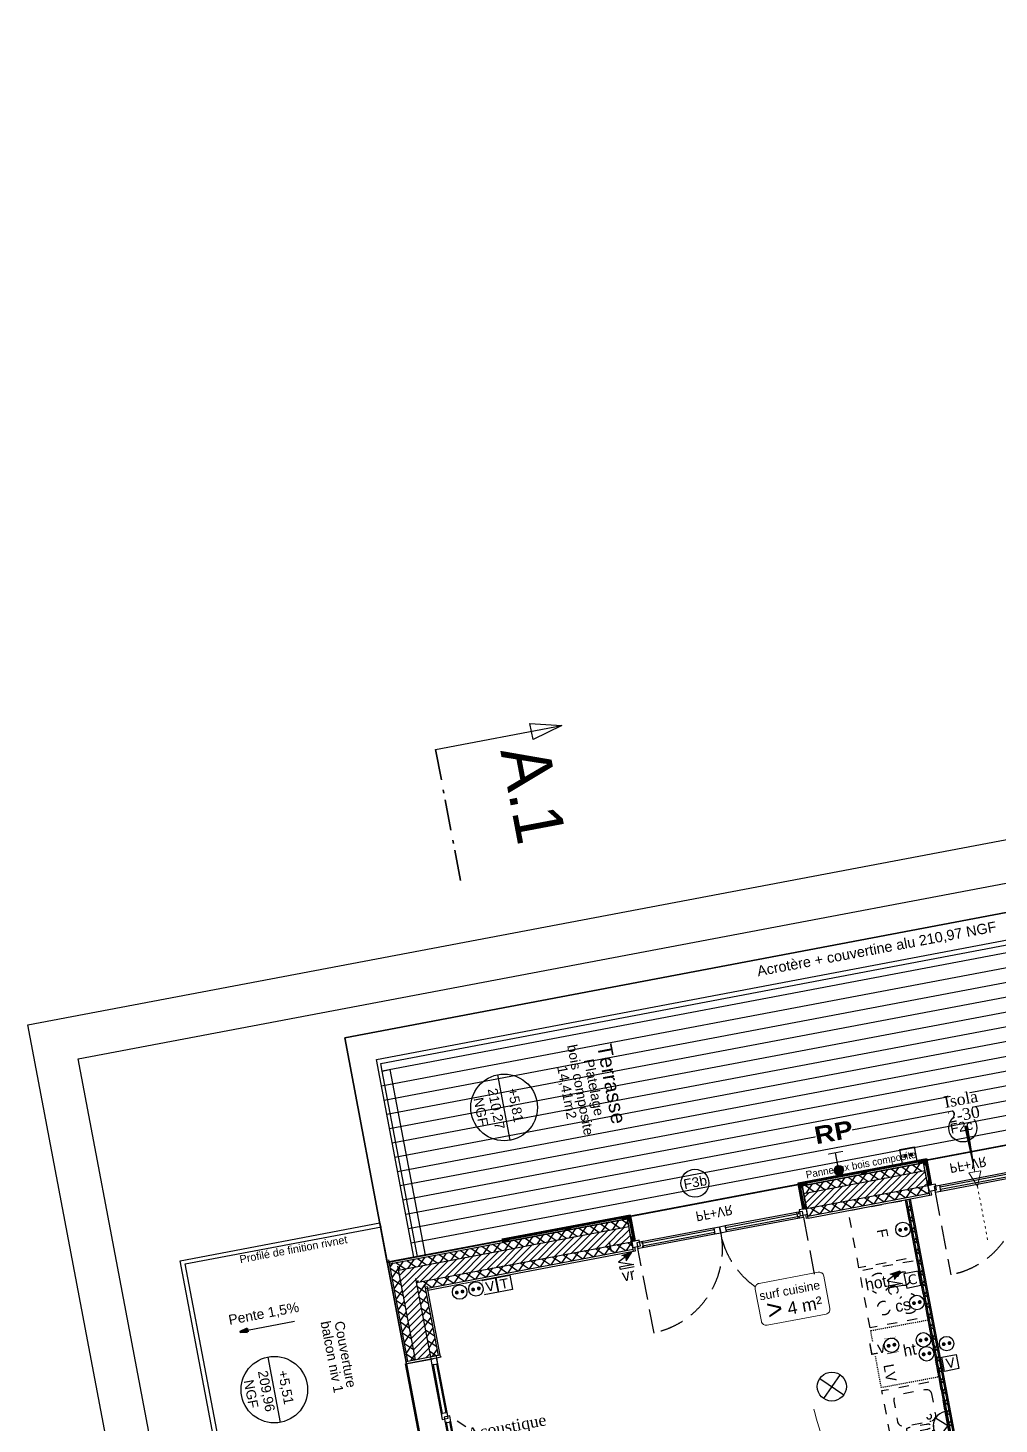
# Model space of a CAD drawing. Header units: centimetres. Extents: x 187368 to 251255, y -383447 to -322514.
# Drawn here: x 187368 to 197397, y -336937 to -322514 of the extents above; entities that cross this region are included whole.
import ezdxf

# ---------------------------------------------------------------- set-up
doc = ezdxf.new("R2010")
doc.units = ezdxf.units.CM
for name, pattern in [('ACAD_ISO03W100', [30, 12, -18]), ('Style de ligne -1', [0.41664, 0.20828, -0.20836]), ('Style de ligne -2', [0.694425, 0.48607, -0.208355]), ('Style de ligne -6', [1.04164, 0.625, -0.20828, 0.06943, -0.13893])]:
    doc.linetypes.add(name, pattern=pattern)
doc.layers.get('0').update_dxf_attribs({"color": 252})
for name, color, linetype in [('3-BAT C-Niveau 2', 252, 'Continuous'), ('prlm-EAU-EF', 161, 'Continuous'), ('prlm-EAU-EPEXT', 145, 'Continuous'), ('prlm-VMC', 93, 'Continuous')]:
    doc.layers.add(name, color=color, linetype=linetype)
doc.layers.add('prlm-ELEC-CFA', color=1, linetype='Continuous', lineweight=25)
doc.layers.add('prlm-ELEC-CFO', color=1, linetype='Continuous', lineweight=25)
doc.layers.add('prlm-ZEROPLOT', color=254, linetype='Continuous', plot=False)
doc.styles.add('Arial', font='arial.ttf', dxfattribs={"height": 100})
doc.styles.add('Futura Book', font='')
doc.styles.add('Futura Std Book', font='')
doc.styles.add('Geneva', font='arial.ttf')
doc.styles.add('Helvetica', font='arial.ttf')
doc.styles.add('Lucida Grande', font='')
doc.styles.add('prlm-eau-ef', font='ariblk.ttf', dxfattribs={"height": 18})
doc.styles.add('prlm-elec-cfo', font='comic.ttf', dxfattribs={"height": 12})
doc.styles.add('prlm-sejc', font='arial.ttf', dxfattribs={"height": 20})
doc.styles.add('prlm-vmc', font='pala.ttf', dxfattribs={"height": 14})
doc.styles.get("Standard").update_dxf_attribs({"font": 'isocp.shx', "height": 100})
doc.styles.get('Futura Book').set_extended_font_data('Futura Book')
doc.styles.get('Futura Std Book').set_extended_font_data('Futura Std Book')
doc.styles.get('Lucida Grande').set_extended_font_data('Lucida Grande')
pattern_1 = [(45, (67117.507, 115456.283), (-31.2347524, 39.0434405), [])]
pattern_2 = [(55.723595, (66931.62, 115456.28), (-66.106423, 45.054865), []), (145.723595, (66931.62, 115456.28), (45.054865, 66.106423), [])]
pattern_3 = [(45, (0, 0), (0, -1), [])]

# ---------------------------------------------------------------- blocks, each defined once
blk = doc.blocks.new('Groupe-6-1')
at = {"linetype": 'Continuous'}
for p, q in [((13089.4, -44761.3), (12408.7, -44890.2)), ((13092.1, -44776.1), (12411.5, -44905)), ((13094.9, -44790.8), (12414.3, -44919.7)), ((13097.7, -44805.5), (12417.1, -44934.4)), ((13100.5, -44820.3), (12419.9, -44949.2)), ((13103.3, -44835), (12422.7, -44963.9)), ((13106.1, -44849.7), (12425.4, -44978.6)), ((13108.9, -44864.5), (12428.2, -44993.4)), ((13111.7, -44879.2), (12431, -45008.1)), ((13114.5, -44894), (12433.8, -45022.9)), ((13117.3, -44908.7), (12436.6, -45037.6)), ((13120.1, -44923.4), (12439.4, -45052.3))]:
    blk.add_line(p, q, dxfattribs=at)
blk = doc.blocks.new('FENETRE TYPE 1')
at = {"linetype": 'Style de ligne -1', "ltscale": 50.8}
for p, q in [((48.2, 60.2), (4, 16)), ((84.7, 60), (128.7, 16))]:
    blk.add_line(p, q, dxfattribs=at)
at = {"linetype": 'Continuous'}
blk.add_line((0, 16), (0, 14), dxfattribs=at)
at = {"linetype": 'Continuous', "lineweight": 25, "flags": 128}
for points in [[(-2, 18), (0, 18), (0, 14)], [(192, 18), (190, 18), (190, 14)], [(0, 8), (0, -18), (-2, -18)], [(190, 7.7), (190, -18), (192, -18)]]:
    blk.add_lwpolyline(points, dxfattribs=at)
at = {"linetype": 'Continuous', "flags": 128}
for points in [[(4, 16), (10, 16), (10, 10), (4, 10)], [(10, 16), (60.5, 16), (60.5, 14.5), (10, 14.5)], [(60.5, 16), (66.5, 16), (66.5, 10), (60.5, 10)], [(66.5, 16), (72.5, 16), (72.5, 10), (66.5, 10)], [(72.5, 16), (123, 16), (123, 14.5), (72.5, 14.5)], [(122.7, 16), (128.7, 16), (128.7, 10), (122.7, 10)], [(-2, 14), (6, 14), (6, 8), (-2, 8)], [(10, 11.5), (60.5, 11.5), (60.5, 10), (10, 10)], [(72.5, 11.5), (123, 11.5), (123, 10), (72.5, 10)], [(126.7, 14), (132.7, 14), (132.7, 7.7), (126.7, 7.7)], [(132.7, 14), (184, 14), (184, 12.5), (132.7, 12.5)], [(132.7, 9.2), (184, 9.2), (184, 7.7), (132.7, 7.7)], [(184, 14), (192.3, 14), (192.3, 7.7), (184, 7.7)], [(184, 13.7), (190, 13.7), (190, 7.7), (184, 7.7)]]:
    blk.add_lwpolyline(points, close=True, dxfattribs=at)
blk.add_lwpolyline([(0, 10), (0, -19), (190, -19), (190, 10)], dxfattribs=at)
at = {"linetype": 'Style de ligne -1', "ltscale": 50.8}
for centre, radius, start, end in [((4, 16), 62.5, 360, 45), ((128.7, 16), 62.2, 136.6392, 180)]:
    blk.add_arc(centre, radius, start, end, dxfattribs=at)
at = {"insert": (50.4, 2.8), "char_height": 10.16, "attachment_point": 1, "line_spacing_factor": 0.978845, "style": 'Lucida Grande'}
blk.add_mtext('F+VR ', dxfattribs=at)
blk = doc.blocks.new('Groupe-152-1')
at = {"linetype": 'Continuous'}
blk.add_line((12541.8, -44946), (12529, -44878.4), dxfattribs=at)
blk.add_circle((12535.4, -44912.2), 34.4, dxfattribs=at)
at = {"insert": (12532.3, -44912.7), "char_height": 10.07, "width": 91.684, "attachment_point": 2, "rotation": 280.7236, "line_spacing_factor": 0.962448, "style": 'Arial'}
blk.add_mtext('210,27\\PNGF', dxfattribs=at)
at = {"insert": (12549, -44891.4), "char_height": 10.07, "attachment_point": 1, "rotation": 280.7236, "line_spacing_factor": 0.962448, "style": 'Arial'}
blk.add_mtext('+5,81', dxfattribs=at)
blk = doc.blocks.new('PORTE FENETRE TYPE 3bis')
at = {"linetype": 'Style de ligne -2', "ltscale": 50.8}
blk.add_line((4, 16), (4, 103), dxfattribs=at)
at = {"linetype": 'Continuous', "lineweight": 25, "flags": 128}
for points in [[(-2, 18), (0, 18), (0, 14)], [(97, 18), (95, 18), (95, 14)], [(0, 7.7), (0, -18), (-2, -18)], [(95, 7.7), (95, -18), (97, -18)]]:
    blk.add_lwpolyline(points, dxfattribs=at)
at = {"linetype": 'Continuous', "flags": 128}
for points in [[(4, 16), (10, 16), (10, 10), (4, 10)], [(10, 16), (85, 16), (85, 14.5), (10, 14.5)], [(85, 16), (91, 16), (91, 10), (85, 10)], [(-2, 14), (6, 14), (6, 8), (-2, 8)], [(10, 11.5), (85, 11.5), (85, 10), (10, 10)], [(89, 14), (97, 14), (97, 8), (89, 8)]]:
    blk.add_lwpolyline(points, close=True, dxfattribs=at)
at = {"linetype": 'Style de ligne -2', "ltscale": 50.8}
blk.add_arc((4, 16), 87, 360, 90, dxfattribs=at)
at = {"insert": (23.2, -0.2), "char_height": 10.16, "attachment_point": 1, "line_spacing_factor": 0.978845, "style": 'Lucida Grande'}
blk.add_mtext('PF+VR ', dxfattribs=at)
blk = doc.blocks.new('PORTE FENETRE TYPE 2')
at = {"linetype": 'Style de ligne -2', "ltscale": 50.8}
for p, q in [((6.1, 105), (6.1, 16)), ((180, 16), (180, 105))]:
    blk.add_line(p, q, dxfattribs=at)
at = {"linetype": 'Continuous', "lineweight": 25, "flags": 128}
for points in [[(1, 18), (3, 18), (3, 14)], [(184.7, 18), (183, 18), (183, 14)], [(3, 8), (3, -18), (1, -18)], [(183, 8), (183, -18), (184.7, -18)]]:
    blk.add_lwpolyline(points, dxfattribs=at)
at = {"linetype": 'Continuous', "flags": 128}
for points in [[(6, 16), (12, 16), (12, 10), (6, 10)], [(11, 16), (87, 16), (87, 14.5), (11, 14.5)], [(87, 16), (93, 16), (93, 10), (87, 10)], [(93, 16), (99, 16), (99, 10), (93, 10)], [(99, 16), (176, 16), (176, 14.5), (99, 14.5)], [(174, 16), (180, 16), (180, 10), (174, 10)], [(1, 14), (9, 14), (9, 8), (1, 8)], [(11, 11.5), (87, 11.5), (87, 10), (11, 10)], [(99, 11.5), (176, 11.5), (176, 10), (99, 10)], [(177, 14), (184.7, 14), (184.7, 8), (177, 8)]]:
    blk.add_lwpolyline(points, close=True, dxfattribs=at)
at = {"linetype": 'Style de ligne -2', "ltscale": 50.8}
for centre, start, end in [((4, 16), 0, 88.4219), ((182, 16), 91.2873, 180)]:
    blk.add_arc(centre, 89, start, end, dxfattribs=at)
at = {"insert": (70.7, 0), "char_height": 10.16, "attachment_point": 1, "line_spacing_factor": 0.978845, "style": 'Lucida Grande'}
blk.add_mtext('PF+VR ', dxfattribs=at)
blk = doc.blocks.new('Groupe-157-1')
at = {"linetype": 'Continuous'}
h = blk.add_hatch(dxfattribs=at)
h.set_pattern_fill('BOIS 45', color=256, style=0, pattern_type=2)
h.set_pattern_definition(pattern_3)
h.paths.add_polyline_path([(12968.6, -44969.4), (12963.7, -44970.3), (12963.2, -44967.7), (12968.1, -44966.8)])
h = blk.add_hatch(dxfattribs=at)
h.set_pattern_fill('BOIS 45', color=256, style=0, pattern_type=2)
h.set_pattern_definition(pattern_3)
h.paths.add_polyline_path([(12970.8, -44966.3), (12971.7, -44971.2), (12969.1, -44971.7), (12968.1, -44966.8)])
h = blk.add_hatch(dxfattribs=at)
h.set_pattern_fill('BOIS 45', color=256, style=0, pattern_type=2)
h.set_pattern_definition(pattern_3)
h.paths.add_polyline_path([(12909.7, -44980.6), (12904.8, -44981.5), (12904.3, -44978.9), (12909.2, -44977.9)])
h = blk.add_hatch(dxfattribs=at)
h.set_pattern_fill('BOIS 45', color=256, style=0, pattern_type=2)
h.set_pattern_definition(pattern_3)
h.paths.add_polyline_path([(12842.7, -44990.5), (12843.6, -44995.4), (12841, -44995.9), (12840, -44991)])
h = blk.add_hatch(dxfattribs=at)
h.set_pattern_fill('BOIS 45', color=256, style=0, pattern_type=2)
h.set_pattern_definition(pattern_3)
h.paths.add_polyline_path([(12842.7, -44990.5), (12847.6, -44989.6), (12848.1, -44992.2), (12843.2, -44993.2)])
h = blk.add_hatch(dxfattribs=at)
h.set_pattern_fill('BOIS 45', color=256, style=0, pattern_type=2)
h.set_pattern_definition(pattern_3)
h.paths.add_polyline_path([(12974.8, -44987.6), (12975.8, -44992.5), (12973.1, -44993), (12972.2, -44988.1)])
h = blk.add_hatch(dxfattribs=at)
h.set_pattern_fill('BOIS 45', color=256, style=0, pattern_type=2)
h.set_pattern_definition(pattern_3)
h.paths.add_polyline_path([(12846.7, -45011.8), (12847.7, -45016.8), (12845, -45017.3), (12844.1, -45012.3)])
h = blk.add_hatch(dxfattribs=at)
h.set_pattern_fill('BOIS 45', color=256, style=0, pattern_type=2)
h.set_pattern_definition(pattern_3)
h.paths.add_polyline_path([(12662.7, -45027.4), (12657.8, -45028.3), (12657.3, -45025.6), (12662.2, -45024.7)])
h = blk.add_hatch(dxfattribs=at)
h.set_pattern_fill('BOIS 45', color=256, style=0, pattern_type=2)
h.set_pattern_definition(pattern_3)
h.paths.add_polyline_path([(12664.8, -45024.2), (12665.8, -45029.1), (12663.1, -45029.6), (12662.2, -45024.7)])
h = blk.add_hatch(dxfattribs=at)
h.set_pattern_fill('BOIS 45', color=256, style=0, pattern_type=2)
h.set_pattern_definition(pattern_3)
h.paths.add_polyline_path([(12603.7, -45038.5), (12598.8, -45039.4), (12598.3, -45036.8), (12603.2, -45035.9)])
h = blk.add_hatch(dxfattribs=at)
h.set_pattern_fill('BOIS 45', color=256, style=0, pattern_type=2)
h.set_pattern_definition(pattern_3)
h.paths.add_polyline_path([(12534.7, -45048.8), (12539.6, -45047.9), (12540.1, -45050.6), (12535.2, -45051.5)])
h = blk.add_hatch(dxfattribs=at)
h.set_pattern_fill('BOIS 45', color=256, style=0, pattern_type=2)
h.set_pattern_definition(pattern_3)
h.paths.add_polyline_path([(12668.9, -45045.5), (12669.8, -45050.4), (12667.1, -45050.9), (12666.2, -45046)])
at = {"linetype": 'Continuous', "flags": 128}
for points in [[(12839.1, -44991.3), (12838.9, -44990.3), (12971.6, -44965.1), (12971.8, -44966.1)], [(12975.8, -44992.5), (12973.1, -44993), (12968.6, -44969.4), (12843.2, -44993.2), (12847.7, -45016.8), (12844.5, -45017.4), (12839.5, -44991.1), (12970.8, -44966.3)], [(12968.6, -44969.4), (12963.7, -44970.3), (12963.2, -44967.7), (12968.1, -44966.8)], [(12970.8, -44966.3), (12971.7, -44971.2), (12969.1, -44971.7), (12968.1, -44966.8)], [(12976.7, -44992.3), (12975.8, -44992.5), (12970.8, -44966.3), (12971.8, -44966.1)], [(12909.7, -44980.6), (12904.8, -44981.5), (12904.3, -44978.9), (12909.2, -44977.9)], [(12839.1, -44991.2), (12840, -44991.1), (12845, -45017.3), (12844, -45017.4)], [(12842.7, -44990.5), (12843.6, -44995.4), (12841, -44995.9), (12840, -44991)], [(12842.7, -44990.5), (12847.6, -44989.6), (12848.1, -44992.2), (12843.2, -44993.2)], [(12974.8, -44987.6), (12975.8, -44992.5), (12973.1, -44993), (12972.2, -44988.1)], [(12846.7, -45011.8), (12847.7, -45016.8), (12845, -45017.3), (12844.1, -45012.3)], [(12533.7, -45049.1), (12533.5, -45048.1), (12665.6, -45023.1), (12665.8, -45024.1)], [(12669.8, -45050.4), (12667.1, -45050.9), (12662.7, -45027.4), (12535.2, -45051.5), (12534.7, -45048.8), (12662.9, -45024.6), (12662.9, -45024.6), (12664.8, -45024.2)], [(12662.7, -45027.4), (12657.8, -45028.3), (12657.3, -45025.6), (12662.2, -45024.7)], [(12664.8, -45024.2), (12665.8, -45029.1), (12663.1, -45029.6), (12662.2, -45024.7)], [(12670.8, -45050.2), (12669.8, -45050.4), (12664.8, -45024.2), (12665.8, -45024.1)], [(12603.7, -45038.5), (12598.8, -45039.4), (12598.3, -45036.8), (12603.2, -45035.9)], [(12535.3, -45051.7), (12534.3, -45051.9), (12533.5, -45048.1), (12534.5, -45047.9)], [(12534.7, -45048.8), (12539.6, -45047.9), (12540.1, -45050.6), (12535.2, -45051.5)], [(12668.9, -45045.5), (12669.8, -45050.4), (12667.1, -45050.9), (12666.2, -45046)]]:
    blk.add_lwpolyline(points, close=True, dxfattribs=at)
blk = doc.blocks.new('Groupe-184-1')
at = {"linetype": 'Continuous'}
blk.add_line((12319.1, -45133.3), (12263.1, -45143.9), dxfattribs=at)
at = {"linetype": 'Continuous', "lineweight": 100, "flags": 128}
blk.add_lwpolyline([(12270.3, -45144.5), (12263.1, -45143.9), (12269.7, -45140.8)], close=True, dxfattribs=at)
at = {"insert": (12286.2, -45120), "char_height": 10.22, "attachment_point": 2, "rotation": 10.7236, "line_spacing_factor": 0.834288, "style": 'Helvetica'}
blk.add_mtext('Pente 1,5%', dxfattribs=at)
blk = doc.blocks.new('Groupe-185-1')
at = {"linetype": 'Continuous'}
blk.add_line((12304.5, -45237.6), (12291.7, -45170.1), dxfattribs=at)
blk.add_circle((12298.1, -45203.8), 34.4, dxfattribs=at)
at = {"insert": (12295, -45204.3), "char_height": 10.07, "width": 91.684, "attachment_point": 2, "rotation": 280.7236, "line_spacing_factor": 0.962448, "style": 'Arial'}
blk.add_mtext('209,96\\PNGF', dxfattribs=at)
at = {"insert": (12311.7, -45183), "char_height": 10.07, "attachment_point": 1, "rotation": 280.7236, "line_spacing_factor": 0.962448, "style": 'Arial'}
blk.add_mtext('+5,51', dxfattribs=at)
blk = doc.blocks.new('Groupe-209-1')
at = {"linetype": 'Continuous'}
blk.add_circle((12732.4, -44990.5), 14.4, dxfattribs=at)
at = {"insert": (12719.9, -44986.8), "char_height": 10.09, "attachment_point": 1, "rotation": 10.7236, "line_spacing_factor": 0.834288, "style": 'Helvetica'}
blk.add_mtext('F3b', dxfattribs=at)
blk = doc.blocks.new('Groupe-210-1')
at = {"linetype": 'Continuous'}
blk.add_circle((13009.1, -44933.5), 14.4, dxfattribs=at)
at = {"insert": (12995.2, -44929.4), "char_height": 10.09, "attachment_point": 1, "rotation": 10.7236, "line_spacing_factor": 0.834288, "style": 'Helvetica'}
blk.add_mtext('F2c', dxfattribs=at)
blk = doc.blocks.new('Groupe-225-1')
at = {"linetype": 'Continuous'}
blk.add_line((12464.7, -44542.5), (12594.9, -44517.8), dxfattribs=at)
at = {"linetype": 'Style de ligne -6', "lineweight": 35, "ltscale": 50.8}
blk.add_line((12464.7, -44542.5), (12492.2, -44687.8), dxfattribs=at)
at = {"linetype": 'Continuous', "flags": 128}
blk.add_lwpolyline([(12562.1, -44515.5), (12594.9, -44517.8), (12565.4, -44532.2)], close=True, dxfattribs=at)
at = {"insert": (12580.9, -44534.3), "char_height": 50.34, "attachment_point": 1, "rotation": 280.7313, "line_spacing_factor": 0.962448, "style": 'Futura Std Book'}
blk.add_mtext('A.1', dxfattribs=at)
blk = doc.blocks.new('Groupe-33-1')
at = {"linetype": 'Style de ligne -1', "ltscale": 50.8, "flags": 128}
blk.add_lwpolyline([(12901.8, -45078), (12890.7, -45019), (12949.7, -45007.9), (12960.8, -45066.9)], close=True, dxfattribs=at)
at = {"insert": (12931.5, -45041.2), "char_height": 10.7, "attachment_point": 2, "rotation": 280.6387, "line_spacing_factor": 1.060906, "style": 'Geneva'}
blk.add_mtext('F', dxfattribs=at)
blk = doc.blocks.new('xi.EA')
at = {"layer": 'prlm-VMC', "color": 0, "linetype": 'ByBlock', "lineweight": 5, "flags": 128}
blk.add_lwpolyline([(-6.2, -15), (6.2, -15), (0, 0)], close=True, dxfattribs=at)
at = {"layer": 'prlm-VMC', "color": 0, "linetype": 'ByBlock', "lineweight": -2, "flags": 128}
blk.add_lwpolyline([(0, -15, 1, 4, 0), (0, -63.6, 1, 1, 0)], format="xyseb", dxfattribs=at)
at = {"layer": 'prlm-VMC', "color": 0, "linetype": 'ByBlock', "lineweight": 5}
blk.add_solid([(0, 0), (6.2, -15), (-6.2, -15), (0, 0)], dxfattribs=at)
at = {"layer": 'prlm-ZEROPLOT', "color": 250, "linetype": 'ACAD_ISO03W100', "lineweight": 0, "ltscale": 0.2}
blk.add_lwpolyline([(0, 0), (0, 60)], dxfattribs=at)
blk = doc.blocks.new('xi.rp')
at = {"layer": 'prlm-EAU-EF', "lineweight": 5}
h = blk.add_hatch(color=0, dxfattribs=at)
edge = h.paths.add_edge_path()
edge.add_arc((0, 5), 5, 0, 360)
at = {"layer": 'prlm-EAU-EF', "color": 0, "const_width": 1, "flags": 128}
blk.add_lwpolyline([(-7.8, 23.5), (7.8, 23.5)], dxfattribs=at)
at = {"layer": 'prlm-EAU-EF', "color": 0, "flags": 128}
blk.add_lwpolyline([(0, 5), (0, 23.5)], dxfattribs=at)
at = {"layer": 'prlm-EAU-EF', "color": 0, "lineweight": 5}
blk.add_circle((0, 5), 5, dxfattribs=at)
blk = doc.blocks.new('xi.VR')
at = {"layer": 'prlm-ELEC-CFO', "lineweight": 5}
blk.add_hatch(color=0, dxfattribs=at).paths.add_polyline_path([(-3, 6), (-0.1, 3.7), (0, 0), (7.5, 7.5)])
at = {"layer": 'prlm-ELEC-CFO', "color": 0}
for points in [[(1, 4.2), (-7.5, 0), (7.5, -5.5), (-7.5, -5.5), (-7.5, -7.5), (7.5, -7.5)], [(-3, 6), (7.5, 7.5), (0, 0)]]:
    blk.add_lwpolyline(points, dxfattribs=at)
blk = doc.blocks.new('xi.HOT')
at = {"layer": 'prlm-ELEC-CFO', "lineweight": 5}
blk.add_hatch(color=0, dxfattribs=at).paths.add_polyline_path([(-3, 6), (-0.1, 3.7), (0, 0), (7.5, 7.5)])
at = {"layer": 'prlm-ELEC-CFO', "color": 0}
for points in [[(1, 4.2), (-7.5, 0), (7.5, -5.5), (-7.5, -5.5), (-7.5, -7.5), (7.5, -7.5)], [(-3, 6), (7.5, 7.5), (0, 0)]]:
    blk.add_lwpolyline(points, dxfattribs=at)
blk = doc.blocks.new('xi.PCS')
at = {"color": 0, "lineweight": 5}
blk.add_wipeout([(-7.5, -7.5), (7.5, -7.5), (7.5, 7.5), (-7.5, 7.5)], dxfattribs=at).dxf.layer = 'prlm-ELEC-CFO'
at = {"layer": 'prlm-ELEC-CFO', "color": 0, "linetype": 'ByBlock', "lineweight": 5, "const_width": 2}
for points in [[(-4, 0, 1), (-2, 0, 1)], [(2, 0, 1), (4, 0, 1)]]:
    blk.add_lwpolyline(points, format="xyb", close=True, dxfattribs=at)
at = {"layer": 'prlm-ELEC-CFO', "color": 0, "linetype": 'ByBlock', "lineweight": -2}
blk.add_circle((0, 0), 7.5, dxfattribs=at)
blk = doc.blocks.new('xi.SF32')
at = {"layer": 'prlm-ELEC-CFO', "color": 0, "flags": 128}
blk.add_lwpolyline([(-7.5, -7.5), (7.5, -7.5), (7.5, 7.5), (-7.5, 7.5)], close=True, dxfattribs=at)
at = {"layer": 'prlm-ELEC-CFO', "color": 0, "linetype": 'ByBlock', "insert": (0, 0), "char_height": 10, "width": 11.36, "attachment_point": 5}
blk.add_mtext('{\\fVerdana|b0|i0|c0|p34;C}', dxfattribs=at)
blk = doc.blocks.new('xi.LVrob')
at = {"layer": 'prlm-EAU-EF', "color": 0}
blk.add_lwpolyline([(-6, 7.5), (6, 7.5), (-6, -7.5), (6, -7.5)], close=True, dxfattribs=at)
blk = doc.blocks.new('xi.LV')
at = {"color": 0, "lineweight": 5}
blk.add_wipeout([(-7.5, -7.5), (7.5, -7.5), (7.5, 7.5), (-7.5, 7.5)], dxfattribs=at).dxf.layer = 'prlm-ELEC-CFO'
at = {"layer": 'prlm-ELEC-CFO', "color": 0, "linetype": 'ByBlock', "lineweight": 5, "const_width": 2}
for points in [[(-4, 0, 1), (-2, 0, 1)], [(2, 0, 1), (4, 0, 1)]]:
    blk.add_lwpolyline(points, format="xyb", close=True, dxfattribs=at)
at = {"layer": 'prlm-ELEC-CFO', "color": 0, "linetype": 'ByBlock', "lineweight": -2}
blk.add_circle((0, 0), 7.5, dxfattribs=at)
blk = doc.blocks.new('xi.TEL')
at = {"layer": 'prlm-ELEC-CFA', "color": 0, "linetype": 'ByBlock', "lineweight": -2, "flags": 128}
blk.add_lwpolyline([(-7.5, 7.5), (7.5, 7.5), (7.5, -7.5), (-7.5, -7.5)], close=True, dxfattribs=at)
at = {"layer": 'prlm-ELEC-CFA', "color": 0, "linetype": 'ByBlock', "insert": (0, 0), "char_height": 10, "width": 11.36, "attachment_point": 5}
blk.add_mtext('{\\fVerdana|b0|i0|c0|p34;T}', dxfattribs=at)
blk = doc.blocks.new('xi.TV')
at = {"layer": 'prlm-ELEC-CFA', "color": 0, "linetype": 'ByBlock', "lineweight": -2, "flags": 128}
blk.add_lwpolyline([(-7.5, 7.5), (7.5, 7.5), (7.5, -7.5), (-7.5, -7.5)], close=True, dxfattribs=at)
at = {"layer": 'prlm-ELEC-CFA', "color": 0, "linetype": 'ByBlock', "insert": (0, 0), "char_height": 10, "width": 11.36, "attachment_point": 5}
blk.add_mtext('{\\fVerdana|b0|i0|c0|p34;V}', dxfattribs=at)
blk = doc.blocks.new('xi.PC')
at = {"color": 0, "lineweight": 5}
blk.add_wipeout([(-7.5, -7.5), (7.5, -7.5), (7.5, 7.5), (-7.5, 7.5)], dxfattribs=at).dxf.layer = 'prlm-ELEC-CFO'
at = {"layer": 'prlm-ELEC-CFO', "color": 0, "linetype": 'ByBlock', "lineweight": 5, "const_width": 2}
for points in [[(-4, 0, 1), (-2, 0, 1)], [(2, 0, 1), (4, 0, 1)]]:
    blk.add_lwpolyline(points, format="xyb", close=True, dxfattribs=at)
at = {"layer": 'prlm-ELEC-CFO', "color": 0, "linetype": 'ByBlock', "lineweight": -2}
blk.add_circle((0, 0), 7.5, dxfattribs=at)
blk = doc.blocks.new('xi.PCHT')
at = {"color": 0, "lineweight": 5}
blk.add_wipeout([(-7.5, -7.5), (7.5, -7.5), (7.5, 7.5), (-7.5, 7.5)], dxfattribs=at).dxf.layer = 'prlm-ELEC-CFO'
at = {"layer": 'prlm-ELEC-CFO', "color": 0, "linetype": 'ByBlock', "lineweight": 5, "const_width": 2}
for points in [[(-4, 0, 1), (-2, 0, 1)], [(2, 0, 1), (4, 0, 1)]]:
    blk.add_lwpolyline(points, format="xyb", close=True, dxfattribs=at)
at = {"layer": 'prlm-ELEC-CFO', "color": 0, "linetype": 'ByBlock', "lineweight": -2}
blk.add_circle((0, 0), 7.5, dxfattribs=at)
blk = doc.blocks.new('xi.PTCE')
at = {"layer": 'prlm-ELEC-CFO', "color": 0}
for points in [[(-10.6, 10.6), (10.6, -10.6)], [(10.6, 10.6), (-10.6, -10.6)]]:
    blk.add_lwpolyline(points, dxfattribs=at)
at = {"layer": 'prlm-ELEC-CFO', "color": 0, "linetype": 'ByBlock'}
blk.add_circle((0, 0), 15, dxfattribs=at)
blk = doc.blocks.new('xi.ECAP')
at = {"color": 0}
blk.add_wipeout([(-15, 0), (-10.1, 11.1), (0, 15), (10.1, 11.1), (15, 0)], dxfattribs=at).dxf.layer = 'prlm-ELEC-CFO'
at = {"layer": 'prlm-ELEC-CFO', "color": 0, "linetype": 'ByBlock', "lineweight": -2, "flags": 128}
blk.add_lwpolyline([(15, 0, 1), (-15, 0)], format="xyb", close=True, dxfattribs=at)
at = {"layer": 'prlm-ELEC-CFO', "color": 0}
blk.add_lwpolyline([(-10.1, 11.1), (0, 0), (10.1, 11.1)], dxfattribs=at)
blk = doc.blocks.new('xi.4m²')
at = {"color": 0}
blk.add_wipeout([(-34.5, 20.5), (34.5, 20.5), (34.5, -20.5), (-34.5, -20.5)], dxfattribs=at).dxf.layer = 'prlm-ELEC-CFO'
at = {"layer": 'prlm-ELEC-CFO', "color": 0, "lineweight": 13}
blk.add_lwpolyline([(-31, 22), (31, 22, -0.414214), (36, 17), (36, -17, -0.414214), (31, -22), (-31, -22, -0.414214), (-36, -17), (-36, 17, -0.414214)], format="xyb", close=True, dxfattribs=at)
at = {"layer": 'prlm-ELEC-CFO', "color": 0, "attachment_point": 6, "line_spacing_factor": 0.8, "style": 'prlm-sejc'}
for s, insert, char_height in [('surf cuisine', (30.4, 8.9), 9), ('4 m²', (29.3, -9.2), 13)]:
    blk.add_mtext(s, dxfattribs=dict(at, insert=insert, char_height=char_height))
at = {"layer": 'prlm-ELEC-CFO', "color": 0, "style": 'prlm-sejc', "flags": 8}
blk.add_attdef('?', (-28.3, -16.8), '', height=20, dxfattribs=at)
blk = doc.blocks.new('xi.PC-EXT')
at = {"layer": 'prlm-ELEC-CFO', "color": 0, "linetype": 'ByBlock', "lineweight": -2, "flags": 128}
blk.add_lwpolyline([(-7.5, 7.5), (7.5, 7.5), (7.5, -7.5), (-7.5, -7.5)], close=True, dxfattribs=at)
at = {"layer": 'prlm-ELEC-CFO', "color": 0, "linetype": 'ByBlock', "lineweight": 5, "const_width": 2}
for points in [[(-4, 0, 1), (-2, 0, 1)], [(2, 0, 1), (4, 0, 1)]]:
    blk.add_lwpolyline(points, format="xyb", close=True, dxfattribs=at)
blk = doc.blocks.new('Groupe-29-1')
at = {"linetype": 'Style de ligne -1', "ltscale": 50.8, "flags": 128}
blk.add_lwpolyline([(12913.4, -45139.9), (12902.3, -45080.9), (12961.3, -45069.9), (12972.4, -45128.8)], close=True, dxfattribs=at)
at = {"linetype": 'Style de ligne -1', "ltscale": 50.8}
for points in [[(12925, -45084.1), (12927.6, -45084.7), (12931.6, -45088.4), (12933.2, -45093.6), (12931.9, -45098.9), (12928.2, -45102.9), (12922.9, -45104.5), (12917.6, -45103.2), (12913.6, -45099.5), (12912, -45094.3), (12913.3, -45089), (12917.1, -45085), (12922.3, -45083.4), (12925, -45084.1)], [(12946.7, -45095.7), (12944.9, -45095.3), (12942.3, -45092.8), (12941.2, -45089.4), (12942.1, -45085.8), (12944.6, -45083.2), (12948.1, -45082.1), (12951.6, -45083), (12954.3, -45085.5), (12955.3, -45088.9), (12954.5, -45092.5), (12952, -45095.1), (12948.5, -45096.2), (12946.7, -45095.7)], [(12929, -45112.9), (12930.8, -45113.3), (12933.4, -45115.8), (12934.5, -45119.3), (12933.6, -45122.8), (12931.1, -45125.5), (12927.6, -45126.5), (12924.1, -45125.7), (12921.4, -45123.2), (12920.4, -45119.7), (12921.2, -45116.2), (12923.7, -45113.5), (12927.2, -45112.5), (12929, -45112.9)], [(12950.7, -45124.6), (12948, -45123.9), (12944.1, -45120.2), (12942.5, -45115), (12943.8, -45109.7), (12947.5, -45105.7), (12952.8, -45104.2), (12958.1, -45105.4), (12962.1, -45109.1), (12963.6, -45114.4), (12962.4, -45119.7), (12958.6, -45123.6), (12953.4, -45125.2), (12950.7, -45124.6)]]:
    blk.add_open_spline(points, degree=2, dxfattribs=at)
blk = doc.blocks.new('Groupe-30-1')
at = {"linetype": 'Style de ligne -1', "ltscale": 50.8}
for p, q in [((12955.5, -45283.4), (12955.5, -45283)), ((12960.9, -45312.2), (12955.5, -45283.4)), ((12965.9, -45311.6), (12960.4, -45282.1)), ((12970.8, -45310.7), (12965.3, -45281.2)), ((12975.7, -45309.8), (12970.2, -45280.3)), ((12980.6, -45308.9), (12975.1, -45279.4)), ((12985.6, -45307.9), (12980, -45278.5)), ((12985, -45277.9), (12985, -45277.5)), ((12990.4, -45306.7), (12985, -45277.9))]:
    blk.add_line(p, q, dxfattribs=at)
at = {"linetype": 'Style de ligne -1', "ltscale": 50.8, "flags": 128}
blk.add_lwpolyline([(12990.9, -45282.2), (12990.6, -45281.3), (12990.1, -45280.4), (12989.4, -45279.6), (12988.5, -45278.9), (12987.5, -45278.4), (12986.3, -45278.1), (12985.1, -45277.9), (12983.8, -45277.8), (12982.5, -45278), (12957.9, -45282.6), (12956.7, -45282.9), (12955.5, -45283.4), (12954.4, -45284), (12953.5, -45284.8), (12952.7, -45285.6), (12952.1, -45286.6), (12951.7, -45287.6), (12951.6, -45288.6), (12951.6, -45289.6), (12955, -45307.8), (12955.3, -45308.8), (12955.8, -45309.7), (12956.5, -45310.4), (12957.4, -45311.1), (12958.5, -45311.6), (12959.6, -45312), (12960.9, -45312.2), (12962.2, -45312.2), (12963.5, -45312.1), (12988, -45307.5), (12989.3, -45307.1), (12990.5, -45306.7), (12991.5, -45306), (12992.5, -45305.3), (12993.3, -45304.4), (12993.9, -45303.5), (12994.2, -45302.5), (12994.4, -45301.5), (12994.3, -45300.5), (12990.9, -45282.2)], close=True, dxfattribs=at)
blk = doc.blocks.new('Groupe-31-1')
at = {"linetype": 'Style de ligne -1', "ltscale": 50.8, "flags": 128}
for points in [[(12984.5, -45193.7), (13006.6, -45311.7), (12947.7, -45322.7), (12925.6, -45204.8)], [(12977.1, -45208.2), (12976.8, -45207.3), (12976.3, -45206.4), (12975.7, -45205.7), (12974.9, -45205), (12974, -45204.5), (12972.9, -45204.1), (12971.8, -45203.9), (12970.7, -45203.9), (12969.5, -45204), (12943.3, -45208.9), (12942.2, -45209.2), (12941.2, -45209.7), (12940.2, -45210.3), (12939.4, -45211), (12938.7, -45211.8), (12938.2, -45212.7), (12937.8, -45213.6), (12937.7, -45214.6), (12937.8, -45215.6), (12941.8, -45237.2), (12941.8, -45237.2), (12942.1, -45238.1), (12942.6, -45239), (12943.2, -45239.7), (12944, -45240.4), (12944.9, -45240.9), (12946, -45241.3), (12947.1, -45241.5), (12948.2, -45241.5), (12949.4, -45241.4), (12975.6, -45236.5), (12975.6, -45236.5), (12976.7, -45236.2), (12977.8, -45235.7), (12978.7, -45235.1), (12979.6, -45234.4), (12980.2, -45233.6), (12980.8, -45232.7), (12981.1, -45231.8), (12981.2, -45230.8), (12981.1, -45229.8), (12977.1, -45208.2)], [(12971.9, -45232.1), (12972, -45232.5), (12972.2, -45232.9), (12972.4, -45233.2), (12972.7, -45233.5), (12973.1, -45233.8), (12973.4, -45234), (12973.8, -45234.1), (12974.3, -45234.1), (12974.7, -45234.1), (12975.1, -45234), (12975.5, -45233.8), (12975.9, -45233.6), (12976.2, -45233.3), (12976.4, -45233), (12976.6, -45232.6), (12976.8, -45232.2), (12976.8, -45231.8), (12976.8, -45231.4), (12976.7, -45231), (12976.6, -45230.6), (12976.4, -45230.2), (12976.1, -45229.9), (12975.8, -45229.6), (12975.4, -45229.4), (12975, -45229.2), (12974.6, -45229.1), (12974.2, -45229.1), (12973.8, -45229.2), (12973.4, -45229.3), (12973, -45229.5), (12972.7, -45229.8), (12972.4, -45230.1), (12972.1, -45230.4), (12972, -45230.8), (12971.9, -45231.2), (12971.8, -45231.6)], [(12985.2, -45251.6), (12984.9, -45250.4), (12984.4, -45249.4), (12983.7, -45248.4), (12982.9, -45247.6), (12981.9, -45247), (12980.8, -45246.5), (12979.7, -45246.2), (12978.6, -45246.1), (12977.4, -45246.2), (12951.2, -45251.1), (12950.1, -45251.4), (12949.1, -45251.9), (12948.1, -45252.6), (12947.3, -45253.4), (12946.6, -45254.4), (12946.2, -45255.5), (12945.9, -45256.6), (12945.8, -45257.7), (12945.9, -45258.9), (12948, -45270.4), (12948, -45270.4), (12948.3, -45271.5), (12948.8, -45272.5), (12949.5, -45273.5), (12950.4, -45274.3), (12951.3, -45274.9), (12952.4, -45275.4), (12953.5, -45275.7), (12954.7, -45275.8), (12955.8, -45275.7), (12982, -45270.8), (12982, -45270.8), (12983.1, -45270.5), (12984.2, -45270), (12985.1, -45269.3), (12985.9, -45268.5), (12986.6, -45267.5), (12987.1, -45266.5), (12987.3, -45265.3), (12987.4, -45264.2), (12987.3, -45263), (12985.2, -45251.6)], [(12975.4, -45240.2), (12975.3, -45240), (12975.1, -45239.9), (12974.8, -45239.7), (12974.3, -45239.6), (12973.8, -45239.6), (12973.2, -45239.6), (12972.6, -45239.6), (12971.9, -45239.7), (12971.1, -45239.8), (12954.7, -45242.8), (12954, -45243), (12953.3, -45243.2), (12952.7, -45243.4), (12952.2, -45243.6), (12951.7, -45243.9), (12951.3, -45244.1), (12951.1, -45244.4), (12950.9, -45244.6), (12950.9, -45244.8), (12951.3, -45247.3), (12951.3, -45247.3), (12951.4, -45247.5), (12951.7, -45247.6), (12952, -45247.8), (12952.4, -45247.9), (12953, -45247.9), (12953.6, -45248), (12954.2, -45247.9), (12954.9, -45247.9), (12955.6, -45247.7), (12972.1, -45244.7), (12972.1, -45244.7), (12972.8, -45244.5), (12973.4, -45244.3), (12974.1, -45244.1), (12974.6, -45243.9), (12975.1, -45243.7), (12975.5, -45243.4), (12975.7, -45243.1), (12975.9, -45242.9), (12975.9, -45242.7), (12975.4, -45240.2)], [(12975.5, -45251.3), (12975.6, -45251.7), (12975.8, -45252.1), (12976, -45252.5), (12976.3, -45252.8), (12976.7, -45253), (12977, -45253.2), (12977.4, -45253.3), (12977.9, -45253.4), (12978.3, -45253.4), (12978.7, -45253.3), (12979.1, -45253.1), (12979.5, -45252.9), (12979.8, -45252.6), (12980, -45252.2), (12980.2, -45251.9), (12980.4, -45251.5), (12980.4, -45251.1), (12980.4, -45250.6), (12980.3, -45250.2), (12980.2, -45249.8), (12980, -45249.4), (12979.7, -45249.1), (12979.4, -45248.8), (12979, -45248.6), (12978.6, -45248.5), (12978.2, -45248.4), (12977.8, -45248.4), (12977.4, -45248.4), (12977, -45248.6), (12976.6, -45248.8), (12976.3, -45249), (12976, -45249.3), (12975.7, -45249.7), (12975.6, -45250.1), (12975.5, -45250.5), (12975.4, -45250.9)]]:
    blk.add_lwpolyline(points, close=True, dxfattribs=at)
blk.add_blockref('Groupe-30-1', (0, 0))

msp = doc.modelspace()

# ---------------------------------------------------------------- hatches: boundary and pattern name
at = {"linetype": 'Continuous'}
h = msp.add_hatch(dxfattribs=at)
h.set_pattern_fill('02_ISOLANT', color=256, scale=10, angle=-79.27641, style=0, pattern_type=2)
h.set_pattern_definition([(325.723595, (66931.62, 115456.28), (45.054865, 66.106423), []), (55.723595, (66931.62, 115456.28), (66.106423, -45.054865), [])])
h.paths.add_polyline_path([(196465, -334616.2), (196441.4, -334620.7), (197154.7, -338387.3), (197173.8, -338359.2)])
at = {"layer": '3-BAT C-Niveau 2', "linetype": 'Continuous'}
h = msp.add_hatch(dxfattribs=at)
h.set_pattern_fill('02_ISOLANT', color=256, scale=10, angle=10.72359, style=0, pattern_type=2)
h.set_pattern_definition(pattern_2)
h.paths.add_polyline_path([(195363.5, -334475.4), (195378.4, -334554), (196632.9, -334316.4), (196618, -334237.8)])
h = msp.add_hatch(dxfattribs=at)
h.set_pattern_fill('MURS MACONNERIE-2', color=256, scale=10, style=0, pattern_type=2)
h.set_pattern_definition(pattern_1)
h.paths.add_polyline_path([(195378.4, -334554), (195408.2, -334711.2), (196662.7, -334473.7), (196632.9, -334316.4)])
h = msp.add_hatch(dxfattribs=at)
h.set_pattern_fill('02_ISOLANT', color=256, scale=10, angle=10.72359, style=0, pattern_type=2)
h.set_pattern_definition(pattern_2)
h.paths.add_polyline_path([(195408.2, -334711.2), (195423.1, -334789.8), (196677.5, -334552.3), (196662.7, -334473.7)])
h = msp.add_hatch(dxfattribs=at)
h.set_pattern_fill('02_ISOLANT', color=256, scale=10, angle=10.72359, style=0, pattern_type=2)
h.set_pattern_definition([(55.723595, (66931.62, 115456.28), (-66.106423, 45.054865), []), (145.723595, (66931.62, 115456.28), (45.054865, 66.106423), [])])
h.paths.add_polyline_path([(191101.8, -335282.5), (191195.3, -335346.2), (193573.3, -334895.9), (193558.5, -334817.3)])
h = msp.add_hatch(dxfattribs=at)
h.set_pattern_fill('MURS MACONNERIE-2', color=256, scale=10, style=0, pattern_type=2)
h.set_pattern_definition(pattern_1)
h.paths.add_polyline_path([(191195.3, -335346.2), (191382.3, -335473.6), (193603.1, -335053.1), (193573.3, -334895.9)])
h = msp.add_hatch(dxfattribs=at)
h.set_pattern_fill('02_ISOLANT', color=256, scale=10, angle=10.72359, style=0, pattern_type=2)
h.set_pattern_definition([(55.723595, (66931.62, 115456.28), (-66.106423, 45.054865), []), (145.723595, (66931.62, 115456.28), (45.054865, 66.106423), [])])
h.paths.add_polyline_path([(191382.3, -335473.6), (191475.8, -335537.4), (193618, -335131.7), (193603.1, -335053.1)])
h = msp.add_hatch(dxfattribs=at)
h.set_pattern_fill('02_ISOLANT', color=256, scale=10, angle=100.72359, style=0, pattern_type=2)
h.set_pattern_definition([(145.723595, (66931.62, 115456.28), (-45.054865, -66.106423), []), (235.723595, (66931.62, 115456.28), (-66.106423, 45.054865), [])])
h.paths.add_polyline_path([(191292.4, -336288.9), (191371, -336274), (191187.7, -335305.9), (191094.2, -335242.2)])
h = msp.add_hatch(dxfattribs=at)
h.set_pattern_fill('MURS MACONNERIE-2', color=256, scale=10, style=0, pattern_type=2)
h.set_pattern_definition(pattern_1)
h.paths.add_polyline_path([(191371, -336274), (191528.2, -336244.2), (191374.7, -335433.3), (191187.7, -335305.9)])
h = msp.add_hatch(dxfattribs=at)
h.set_pattern_fill('02_ISOLANT', color=256, scale=10, angle=100.72359, style=0, pattern_type=2)
h.set_pattern_definition([(145.723595, (66931.62, 115456.28), (-45.054865, -66.106423), []), (235.723595, (66931.62, 115456.28), (-66.106423, 45.054865), [])])
h.paths.add_polyline_path([(191528.2, -336244.2), (191606.8, -336229.3), (191468.1, -335497), (191374.7, -335433.3)])

# ---------------------------------------------------------------- linework, layer by layer
at = {"linetype": 'Continuous', "lineweight": 25}
for p, q in [((196428.6, -334623.1), (197014.5, -337716.9)), ((196477.8, -334613.8), (197184.2, -338344))]:
    msp.add_line(p, q, dxfattribs=at)
at = {"linetype": 'Continuous'}
for p, q in [((196441.4, -334620.7), (197154.7, -338387.3)), ((196441.4, -334620.7), (197154.7, -338387.3)), ((196465, -334616.2), (197173.8, -338359.2)), ((196465, -334616.2), (197173.8, -338359.2)), ((196477.8, -334613.8), (197184.2, -338344))]:
    msp.add_line(p, q, dxfattribs=at)
at = {"linetype": 'Style de ligne -1', "ltscale": 50.8, "flags": 128}
msp.add_lwpolyline([(196071.1, -335972), (196660.8, -335861.5), (196771.3, -336451.3), (196181.6, -336561.8)], close=True, dxfattribs=at)
at = {"layer": '3-BAT C-Niveau 2', "linetype": 'Continuous'}
for p, q in [((195359.8, -334455.8), (196614.3, -334218.2)), ((195363.5, -334475.4), (196618, -334237.8)), ((195378.4, -334554), (196632.9, -334316.4)), ((195423.1, -334789.8), (196677.5, -334552.3)), ((195426.8, -334809.5), (196681.3, -334571.9)), ((191078.4, -335266.6), (193554.7, -334797.6)), ((191101.8, -335282.5), (193558.5, -334817.3)), ((191195.3, -335346.2), (193573.3, -334895.9)), ((193372, -335055.1), (193390.7, -335153.3)), ((191475.8, -335537.4), (193618, -335131.7)), ((191499.1, -335553.3), (193621.7, -335151.3)), ((191272.8, -336292.6), (191070.8, -335226.3)), ((191292.4, -336288.9), (191094.2, -335242.2)), ((191371, -336274), (191187.7, -335305.9)), ((191606.8, -336229.3), (191468.1, -335497)), ((191626.5, -336225.6), (191491.5, -335513))]:
    msp.add_line(p, q, dxfattribs=at)
at = {"layer": '3-BAT C-Niveau 2', "linetype": 'Continuous', "lineweight": 25}
for p, q in [((195359.8, -334455.8), (196614.3, -334218.2)), ((195378.4, -334554), (196632.9, -334316.4)), ((196681.3, -334571.9), (196614.3, -334218.2)), ((195426.8, -334809.5), (195359.8, -334455.8)), ((195408.2, -334711.2), (196662.7, -334473.7)), ((195426.8, -334809.5), (196681.3, -334571.9)), ((191078.4, -335266.6), (193554.7, -334797.6)), ((191195.3, -335346.2), (193573.3, -334895.9)), ((193621.7, -335151.3), (193554.7, -334797.6)), ((191382.3, -335473.6), (193603.1, -335053.1)), ((191499.1, -335553.3), (193621.7, -335151.3)), ((191272.8, -336292.6), (191070.8, -335226.3)), ((191371, -336274), (191187.7, -335305.9)), ((191528.2, -336244.2), (191374.7, -335433.3)), ((191626.5, -336225.6), (191491.5, -335513)), ((191626.5, -336225.6), (191272.8, -336292.6))]:
    msp.add_line(p, q, dxfattribs=at)
at = {"layer": '3-BAT C-Niveau 2', "linetype": 'Continuous', "flags": 128}
for points in [[(198434.2, -333867.7), (197995.8, -331553.2), (190639.1, -332946.4), (191078.4, -335266.6), (198435.2, -333873.3)], [(191458, -337324.7), (189451.8, -337704.7), (188993, -335282.1), (191018.4, -334898.6)]]:
    msp.add_lwpolyline(points, dxfattribs=at)
for points in [[(197772.8, -331880.4), (198160.1, -333925.4), (191353.6, -335214.5), (190966.3, -333169.4)], [(197748.2, -332017.6), (191027.6, -333290.3), (191012.7, -333211.7), (197733.3, -331939)], [(191390.6, -335207.3), (191027.6, -333290.3), (191106.2, -333275.4), (191469.2, -335192.4)], [(191001.5, -334859.9), (191811.1, -339135.1), (189749.3, -339525.6), (188939.7, -335250.4)]]:
    msp.add_lwpolyline(points, close=True, dxfattribs=at)
at = {"layer": 'prlm-ELEC-CFO', "lineweight": 13}
msp.add_spline([(196291.1, -337900.6), (195757.1, -337457), (195483.9, -336784.8)], degree=3, dxfattribs=at)

# ---------------------------------------------------------------- block references
at = {"xscale": 10, "yscale": 10, "zscale": 10}
for name in ['Groupe-33-1', 'Groupe-29-1', 'Groupe-31-1']:
    msp.add_blockref(name, (66931.6, 115456.3), dxfattribs=at)
at = {"layer": '3-BAT C-Niveau 2', "xscale": 10, "yscale": 10, "zscale": 10}
for name in ['Groupe-225-1', 'Groupe-6-1', 'Groupe-152-1', 'Groupe-210-1', 'Groupe-157-1', 'Groupe-209-1', 'Groupe-184-1', 'Groupe-185-1']:
    msp.add_blockref(name, (66931.6, 115456.3), dxfattribs=at)
at = {"layer": '3-BAT C-Niveau 2', "yscale": 10, "zscale": 10}
for name, p, xscale, rotation in [('PORTE FENETRE TYPE 3bis', (196667.4, -334391.3), -10, 190.7235947438888), ('PORTE FENETRE TYPE 2', (193578.4, -334976.3), -10, 190.7235947438888), ('FENETRE TYPE 1', (191807.3, -338148), -9.999999999999998, 280.7235947438885)]:
    msp.add_blockref(name, p, dxfattribs=dict(at, xscale=xscale, rotation=rotation))
at = {"layer": 'prlm-EAU-EF', "xscale": 10, "yscale": 10, "zscale": 10, "rotation": 10.72360141139323}
msp.add_blockref('xi.LVrob', (196286.1, -336123.2), dxfattribs=at)
at = {"layer": 'prlm-ELEC-CFA', "xscale": 10, "yscale": 10, "zscale": 10, "rotation": 10.72360141139323}
for name, p in [('xi.TV', (192140.5, -335514)), ('xi.TEL', (192285.9, -335486.6))]:
    msp.add_blockref(name, p, dxfattribs=at)
at = {"layer": 'prlm-ELEC-CFO', "xscale": 10, "yscale": 10, "zscale": 10, "rotation": 10.72360141139323}
for name, p in [('xi.PC-EXT', (196458.8, -334159.5)), ('xi.PTCE', (195669.9, -336550.4))]:
    msp.add_blockref(name, p, dxfattribs=at)

# ---------------------------------------------------------------- texts
at = {"attachment_point": 2, "rotation": 280.63872, "line_spacing_factor": 1.060906, "style": 'Geneva'}
for s, insert, char_height in [('C', (196357, -335541), 106.6), ('LV', (196323.2, -336397.5), 106.57)]:
    msp.add_mtext(s, dxfattribs=dict(at, insert=insert, char_height=char_height))
at = {"layer": '3-BAT C-Niveau 2', "attachment_point": 2}
for s, insert, char_height, width, rotation, line_spacing_factor, style in [('Acrotère + couvertine alu 210,97 NGF ', (196122.7, -331974.9), 106.57, 2638.234, 10.65374, 1.060906, 'Geneva'), ('Profilé de finition rivnet ', (190102.3, -335092.8), 79.926, 1935.292, 10.65374, 1.060906, 'Geneva'), ('Couverture balcon niv 1', (190696.7, -336207.5), 100.872, 1131.949, 280.72359, 0.834288, 'Helvetica')]:
    msp.add_mtext(s, dxfattribs=dict(at, insert=insert, char_height=char_height, width=width, rotation=rotation, line_spacing_factor=line_spacing_factor, style=style))
at = {"layer": '3-BAT C-Niveau 2'}
for s, insert, char_height, attachment_point, rotation, line_spacing_factor, style in [('Terrasse\\P{\\H0.6752x;Platelage \\Pbois composite}\\P{\\H0.6752x;1}{\\H0.6752x;4,}{\\H0.6752x;41}{\\H0.6752x;m2}\\P', (193471.1, -333409.8), 151.309, 2, 280.72359, 0.834288, 'Helvetica'), ('Panneaux bois composite', (195395.2, -334325.8), 75.516, 1, 10.72359, 0.962448, 'Futura Book')]:
    msp.add_mtext(s, dxfattribs=dict(at, insert=insert, char_height=char_height, attachment_point=attachment_point, rotation=rotation, line_spacing_factor=line_spacing_factor, style=style))

# ---------------------------------------------------------------- next in the draw order: texts
at = {"layer": 'prlm-VMC', "char_height": 120, "rotation": 10.7236, "style": 'prlm-vmc', "bg_fill": 3, "box_fill_scale": 1.1, "bg_fill_color": 256, "bg_fill_transparency": 0}
for s, insert, width, attachment_point, line_spacing_factor in [('Isola\\P2-30', (197017.5, -333659.9), 173.979, 5, 0.8), ('Acoustique intérieur', (192300.8, -336907.2), 236.74, 2, 0.75)]:
    msp.add_mtext(s, dxfattribs=dict(at, insert=insert, width=width, attachment_point=attachment_point, line_spacing_factor=line_spacing_factor))

# ---------------------------------------------------------------- next in the draw order: linework, layer by layer
at = {"layer": 'prlm-ZEROPLOT'}
for points in [[(190639.1, -332946.7), (197995.9, -331553.5), (198435.3, -333873.7), (191078.5, -335266.9)], [(191077.7, -335262.5), (199828.6, -333605.3), (200423.4, -336745.9), (207392.9, -335424.9), (215009.4, -375643), (207669.7, -377033), (207331.9, -375275.1), (198955.6, -376861.4)]]:
    msp.add_lwpolyline(points, close=True, dxfattribs=at)

# ---------------------------------------------------------------- next in the draw order: block references
at = {"layer": 'prlm-VMC', "xscale": 10, "yscale": 10, "zscale": 10, "rotation": 190.7235947438736}
msp.add_blockref('xi.EA', (197173.9, -334479), dxfattribs=at)

# ---------------------------------------------------------------- next in the draw order: block references
at = {"layer": 'prlm-ELEC-CFO', "xscale": 10, "yscale": 10, "zscale": 10}
for name, p, rotation in [('xi.PC', (196404.7, -334926.6), 10.72360141139323), ('xi.PC', (191995, -335541.5), 10.72360141139323), ('xi.ECAP', (196867.6, -336955), 100.7236014113934)]:
    msp.add_blockref(name, p, dxfattribs=dict(at, rotation=rotation))
at = {"layer": 'prlm-ELEC-CFO', "xscale": 10, "yscale": 10, "zscale": 10, "rotation": 10.72360141139323}
msp.add_blockref('xi.4m²', (195264.4, -335642), dxfattribs=at).add_auto_attribs({'?': '>'})

# ---------------------------------------------------------------- next in the draw order: texts
at = {"layer": 'prlm-EAU-EF', "lineweight": 20, "rotation": 10.7236, "line_spacing_factor": 0.8, "bg_fill": 3, "bg_fill_color": 256, "bg_fill_transparency": 0}
for s, insert, char_height, attachment_point, style, box_fill_scale in [('RP', (195671.9, -333833.1), 180, 2, 'prlm-eau-ef', 0.95), ('Lv', (196136, -336151.6), 120, 5, 'prlm-elec-cfo', 1.1)]:
    msp.add_mtext(s, dxfattribs=dict(at, insert=insert, char_height=char_height, attachment_point=attachment_point, style=style, box_fill_scale=box_fill_scale))
at = {"layer": 'prlm-ELEC-CFO', "lineweight": 20, "char_height": 120, "attachment_point": 5, "rotation": 10.7236, "line_spacing_factor": 0.8, "style": 'prlm-elec-cfo', "bg_fill": 3, "box_fill_scale": 1.1, "bg_fill_color": 256, "bg_fill_transparency": 0}
for s, insert in [('vr', (193569.5, -335394.1)), ('hot', (196124.7, -335479.4))]:
    msp.add_mtext(s, dxfattribs=dict(at, insert=insert))

# ---------------------------------------------------------------- next in the draw order: block references
at = {"layer": 'prlm-EAU-EF', "xscale": 10, "yscale": 10, "zscale": 10, "rotation": 10.72360141139323}
msp.add_blockref('xi.rp', (195751.1, -334365.1), dxfattribs=at)
at = {"layer": 'prlm-ELEC-CFO', "xscale": 10, "yscale": 10, "zscale": 10, "rotation": 10.72360141139323}
for name, p in [('xi.VR', (193542.2, -335249.5)), ('xi.PC', (191826.4, -335573.3)), ('xi.HOT', (196314.1, -335443.5))]:
    msp.add_blockref(name, p, dxfattribs=at)

# ---------------------------------------------------------------- next in the draw order: texts
at = {"layer": 'prlm-ELEC-CFO', "lineweight": 20, "char_height": 120, "attachment_point": 5, "rotation": 10.7236, "line_spacing_factor": 0.8, "style": 'prlm-elec-cfo', "bg_fill": 3, "box_fill_scale": 1.1, "bg_fill_color": 256, "bg_fill_transparency": 0}
for s, insert in [('cs', (196402.9, -335709.7)), ('Lv', (196136, -336151.6))]:
    msp.add_mtext(s, dxfattribs=dict(at, insert=insert))

# ---------------------------------------------------------------- next in the draw order: block references
at = {"layer": 'prlm-ELEC-CFO', "xscale": 10, "yscale": 10, "zscale": 10, "rotation": 10.72360141139323}
for name, p in [('xi.PCS', (196547.8, -335682.2)), ('xi.LV', (196286.1, -336123.2))]:
    msp.add_blockref(name, p, dxfattribs=at)

# ---------------------------------------------------------------- next in the draw order: block references
msp.add_blockref('xi.SF32', (196502.7, -335443.9), dxfattribs=at)

# ---------------------------------------------------------------- next in the draw order: texts
at = {"layer": 'prlm-ELEC-CFO', "lineweight": 20, "insert": (196473.8, -336171), "char_height": 120, "attachment_point": 5, "rotation": 10.7236, "line_spacing_factor": 0.8, "style": 'prlm-elec-cfo', "bg_fill": 3, "box_fill_scale": 1.1, "bg_fill_color": 256, "bg_fill_transparency": 0}
msp.add_mtext('ht', dxfattribs=at)

# ---------------------------------------------------------------- next in the draw order: block references
at = {"layer": 'prlm-ELEC-CFO', "xscale": 10, "yscale": 10, "zscale": 10, "rotation": 10.72360141139323}
msp.add_blockref('xi.PCHT', (196648, -336211.2), dxfattribs=at)

# ---------------------------------------------------------------- next in the draw order: block references
at = {"layer": 'prlm-ELEC-CFA', "xscale": 10, "yscale": 10, "zscale": 10, "rotation": 10.72360141139323}
msp.add_blockref('xi.TV', (196894.3, -336305), dxfattribs=at)
at = {"layer": 'prlm-ELEC-CFO', "xscale": 10, "yscale": 10, "zscale": 10, "rotation": 10.72360141139323}
msp.add_blockref('xi.PCHT', (196615.5, -336067.3), dxfattribs=at)

# ---------------------------------------------------------------- next in the draw order: block references
msp.add_blockref('xi.PC', (196855, -336106.3), dxfattribs=at)

# ---------------------------------------------------------------- next in the draw order: linework, layer by layer
at = {"layer": 'prlm-EAU-EPEXT'}
for points in [[(187368.2, -332813.3), (241754.8, -322513.6), (251255.2, -372679.9), (196868.6, -382979.5)], [(187885.6, -333165.6), (241402.1, -323030.8), (250721.3, -372240.6), (197204.9, -382375.5)]]:
    msp.add_lwpolyline(points, close=True, dxfattribs=at)

doc.saveas('drawing.dxf')
